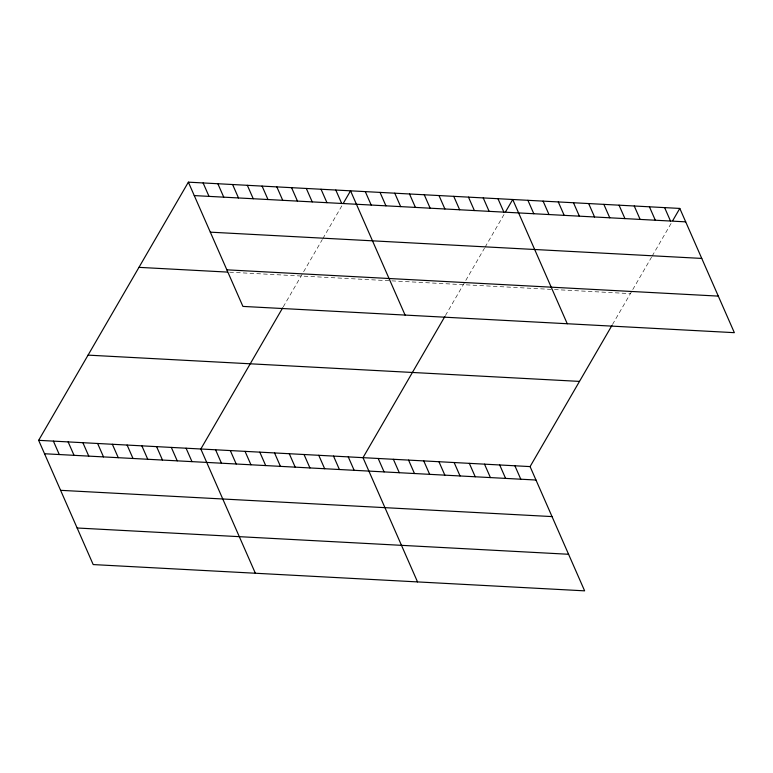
<?xml version="1.0" encoding="UTF-8"?>
<svg xmlns="http://www.w3.org/2000/svg" width="773" height="773" viewBox="0 0 773 773"><rect width="100%" height="100%" fill="white"/><g stroke="black" fill="none" stroke-linecap="round" stroke-linejoin="round"><path stroke-width="0.58" stroke-dasharray="3.87 2.9" d="M283.237 306.891L322.312 239.514M322.901 238.499L342.313 205.029M445.412 315.558L484.487 248.181M485.077 247.167L504.489 213.696M612.496 324.486L632.169 290.58M632.758 289.566L651.581 257.109M652.161 256.095L671.573 222.624M229.687 272.202L389.592 280.754M391.863 280.87L553.284 289.498M554.454 289.566L630.401 293.624"/><path stroke-width="1.16" d="M611.945 325.452L530.085 466.592L584.63 590.843L93.195 564.57L38.65 440.33L188.37 182.157L679.805 208.43L734.35 332.67L242.915 306.408L188.37 182.157M282.676 307.857L200.825 448.997L255.361 573.237M343.492 202.999L350.546 190.825L405.091 315.075M444.852 316.524L363.001 457.664L417.536 581.905M505.658 211.667L512.721 199.492L567.256 323.742M672.752 220.595L679.805 208.43M194.265 195.588L685.699 221.851M210.314 232.161L701.758 258.424M226.856 269.835L718.301 296.107M138.966 267.352L227.426 272.086M88.054 355.126L579.499 381.398M38.65 440.33L530.085 466.592M44.544 453.751L535.979 480.023M60.594 490.324L552.038 516.586M77.136 527.998L568.58 554.27M664.616 207.618L670.51 221.039M649.426 206.806L655.32 220.228M634.237 205.995L640.131 219.416M619.047 205.183L624.942 218.604M603.858 204.372L609.752 217.793M588.668 203.56L594.563 216.981M573.479 202.748L579.373 216.169M558.29 201.937L564.184 215.358M543.1 201.125L548.994 214.546M527.911 200.313L533.805 213.734M497.976 198.709L503.87 212.131M483.231 197.917L489.125 211.348M468.486 197.134L474.38 210.556M453.751 196.342L459.645 209.773M439.006 195.559L444.9 208.981M424.261 194.767L430.155 208.198M409.516 193.984L415.41 207.406M514.895 465.781L520.789 479.212M394.771 193.192L400.665 206.623M380.036 192.4L385.93 205.831M499.706 464.969L505.6 478.4M365.291 191.617L371.185 205.038M484.516 464.158L490.411 477.588M469.327 463.346L475.221 476.767M335.801 190.042L341.695 203.463M454.138 462.534L460.032 475.955M321.056 189.25L326.95 202.681M438.948 461.723L444.842 475.144M306.321 188.467L312.215 201.888M423.759 460.911L429.653 474.332M291.576 187.675L297.47 201.106M408.569 460.099L414.463 473.52M276.831 186.892L282.725 200.313M393.38 459.288L399.274 472.709M262.086 186.1L267.98 199.521M378.19 458.476L384.084 471.897M247.341 185.307L253.235 198.738M232.605 184.525L238.49 197.946M348.256 456.872L354.15 470.303M217.86 183.732L223.755 197.163M333.511 456.089L339.405 469.511M203.115 182.95L209.01 196.371M318.766 455.297L324.66 468.728M304.031 454.514L309.925 467.936M289.286 453.722L295.18 467.143M274.541 452.93L280.435 466.361M259.796 452.147L265.69 465.568M245.051 451.355L250.945 464.786M230.315 450.572L236.2 463.993M215.57 449.78L221.465 463.211M186.08 448.205L191.975 461.636M171.335 447.422L177.23 460.843M156.59 446.63L162.485 460.051M141.855 445.837L147.749 459.268M127.11 445.055L133.004 458.476M112.365 444.262L118.259 457.693M97.62 443.48L103.514 456.901M82.875 442.687L88.769 456.118M68.14 441.905L74.034 455.326M53.395 441.112L59.289 454.543"/></g></svg>
